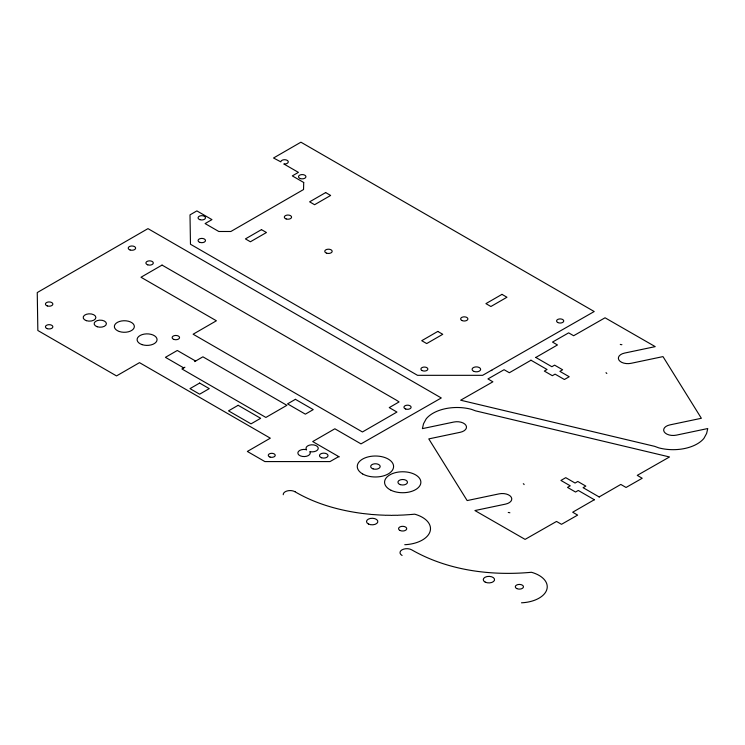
<?xml version="1.0" encoding="UTF-8"?>
<svg xmlns="http://www.w3.org/2000/svg" width="745" height="745" viewBox="0 0 745 745"><rect width="100%" height="100%" fill="white"/><g stroke="black" fill="none" stroke-linecap="round" stroke-linejoin="round"><path stroke-width="1.12" d="M184.918 367.201L181.901 368.943L265.89 417.442L286.89 405.317L202.901 356.818L194.622 361.604M531.008 360.235L509.338 372.742L504.086 369.706L487.947 378.926L492.892 381.812L460.634 400.214L654.604 446.329L658.71 447.838A34.047 19.659 0 0 0 703.951 438.33L706.623 433.432L707.75 428.543L676.33 435.145A9.443 5.448 0 0 1 664.223 431.886A9.443 5.448 0 0 1 669.867 424.901L701.362 418.28L662.994 356.604L631.043 363.318A9.443 5.448 0 0 1 618.937 360.058A9.443 5.448 0 0 1 624.58 353.074L655.237 346.63L605.052 317.789L573.631 335.734L568.649 332.857L552.511 342.076L557.456 344.963L535.823 357.451M594.324 499.727L572.691 512.215L577.636 515.102L561.497 524.312L556.524 521.444L525.095 539.389L474.91 510.549L505.566 504.104A9.443 5.448 0 0 0 511.21 497.12A9.443 5.448 0 0 0 499.103 493.861L467.152 500.575L428.785 438.898L460.28 432.277A9.443 5.448 0 0 0 465.923 425.293A9.443 5.448 0 0 0 453.826 422.033L422.396 428.636L423.523 423.747L426.196 418.848A34.047 19.659 0 0 1 471.436 409.34L475.543 410.849L669.513 456.964L637.254 475.366L642.199 478.253L626.061 487.472L620.808 484.436L599.138 496.943M338.733 456.601L330.007 461.583L264.894 461.583L247.34 451.451L270.323 438.181L139.501 362.647L116.518 375.918L37.846 330.501L37.25 292.562L147.976 228.631L441.282 397.97L361.008 443.89L334.85 428.785L312.704 441.571L339.236 456.89M410.728 514.544L414.714 514.18A27.844 16.073 0 0 1 430.014 531.651A27.844 16.073 0 0 1 404.749 544.707M410.001 514.599L403.818 515M403.092 515.037L397.606 515.242M396.88 515.261L391.758 515.317M391.023 515.317L385.528 515.233M384.802 515.214L379.326 514.991M378.59 514.944L372.053 514.488M371.327 514.423L363.048 513.538M362.331 513.445C338.817 510.353 315.433 503.778 294.89 491.691M283.249 494.727A6.863 3.967 0 0 1 287.086 490.974A6.863 3.967 0 0 1 294.573 491.523L294.629 491.532M535.692 357.386L551.868 366.717L554.597 365.143L562.624 369.781L559.895 371.355L569.217 376.737L564.403 379.512L555.081 374.13L552.352 375.704L544.325 371.075L547.054 369.501L530.878 360.161M491.355 370.339L491.858 370.628M599.269 497.017L583.093 487.677L585.821 486.103L577.794 481.475L575.066 483.049L565.744 477.666L560.929 480.441L570.251 485.824L567.522 487.398L575.55 492.035L578.278 490.461L594.454 499.793M195.59 361.036L177.301 350.476L165.427 357.33L183.717 367.9M402.086 555.463A6.845 3.949 0 0 1 401.937 549.875A6.845 3.949 0 0 1 411.622 549.791C447.587 570.465 490.61 576.025 531.446 572.281A27.844 16.073 0 0 1 546.755 589.751A27.844 16.073 0 0 1 521.491 602.807M294.675 491.504A5.532 3.194 0 0 1 294.946 491.653M508.239 512.504A2.244 1.294 0 0 1 509.878 512.802M523.297 483.719A2.244 1.294 0 0 1 524.098 484.604M606.849 373.459A2.244 1.294 0 0 1 606.058 372.575M621.907 344.674A2.244 1.294 0 0 1 620.268 344.376M303.709 182.478L303.541 189.537L230.857 231.49L218.806 231.49L205.099 223.575L211.962 219.617L196.876 210.9L190.003 214.867L190.469 244.239L417.517 375.322L482.63 375.322L594.212 311.531L300.915 142.193L273.527 158.005L280.837 161.861A3.716 2.142 0 0 1 284.553 159.719A3.716 2.142 0 0 1 288.268 161.861A3.716 2.142 0 0 1 284.553 164.002L283.808 163.947L298.41 172.374L292.31 175.894L303.709 182.478M162.047 265.09L140.991 277.252L216.395 320.778L193.123 334.216L362.433 431.97L396.945 412.05L389.244 407.608L399.069 401.937L396.526 400.251L162.047 265.09M261.476 229.637L245.422 238.903L250.394 241.771L266.449 232.514L261.476 229.637M325.667 192.573L309.622 201.839L314.595 204.717L330.64 195.451L325.667 192.573M199.632 383.07L190.003 388.629L199.632 394.189L209.261 388.629L199.632 383.07M238.149 405.299L228.519 410.858L251.028 423.858L260.657 418.299L238.149 405.299M295.411 399.329L287.551 403.874L305.366 414.155L313.226 409.62L295.411 399.329M437.781 331.432L421.735 340.698L426.708 343.566L442.754 334.3L437.781 331.432M501.972 294.368L485.926 303.634L490.899 306.502L506.954 297.236L501.972 294.368M306.53 449.747L305.655 449.533A6.193 3.576 0 0 0 297.879 452.681A6.193 3.576 0 0 0 304.593 456.555A6.193 3.576 0 0 0 310.032 452.066L309.79 451.6A6.128 3.539 0 0 0 318.208 448.788A6.128 3.539 0 0 0 311.326 444.821A6.128 3.539 0 0 0 306.465 449.682L306.53 449.747M362.591 473.913A18.159 10.486 0 0 0 392.969 469.21A18.159 10.486 0 0 0 370.731 456.368A18.159 10.486 0 0 0 362.591 473.913M373.049 468.875A4.768 2.747 0 0 0 380.192 466.5A4.768 2.747 0 0 0 373.049 464.116A4.768 2.747 0 0 0 373.049 468.875M400.326 484.632A4.768 2.747 0 0 0 407.478 482.248A4.768 2.747 0 0 0 400.326 479.864A4.768 2.747 0 0 0 400.326 484.632M391.097 490.303A18.159 10.486 0 0 0 420.608 484.026A18.159 10.486 0 0 0 396.433 472.414A18.159 10.486 0 0 0 391.097 490.303M516.723 588.559A4.088 2.356 0 0 0 523.4 587.209A4.088 2.356 0 0 0 518.036 584.546A4.088 2.356 0 0 0 516.723 588.559M485.209 582.124A5.671 3.278 0 0 0 494.475 580.253A5.671 3.278 0 0 0 487.025 576.556A5.671 3.278 0 0 0 485.209 582.124M399.981 530.459A4.088 2.356 0 0 0 406.658 529.108A4.088 2.356 0 0 0 401.294 526.445A4.088 2.356 0 0 0 399.981 530.459M368.468 524.024A5.671 3.278 0 0 0 377.743 522.152A5.671 3.278 0 0 0 370.284 518.455A5.671 3.278 0 0 0 368.468 524.024M405.736 409.033A3.585 2.067 0 0 0 411.119 407.236A3.585 2.067 0 0 0 405.736 405.448A3.585 2.067 0 0 0 405.736 409.033M321.598 457.756A4.284 2.477 0 0 0 328.024 455.614A4.284 2.477 0 0 0 321.598 453.472A4.284 2.477 0 0 0 321.598 457.756M270.007 457.067A3.483 2.012 0 0 0 275.231 455.325A3.483 2.012 0 0 0 270.007 453.584A3.483 2.012 0 0 0 270.007 457.067M47.289 328.666A3.716 2.142 0 0 0 52.867 326.804A3.716 2.142 0 0 0 47.289 324.95A3.716 2.142 0 0 0 47.289 328.666M47.289 305.934A3.716 2.142 0 0 0 52.867 304.072A3.716 2.142 0 0 0 47.289 302.219A3.716 2.142 0 0 0 47.289 305.934M147.743 264.838A3.716 2.142 0 0 0 153.312 262.985A3.716 2.142 0 0 0 147.743 261.132A3.716 2.142 0 0 0 147.743 264.838M130.077 249.975A3.716 2.142 0 0 0 135.646 248.122A3.716 2.142 0 0 0 130.077 246.269A3.716 2.142 0 0 0 130.077 249.975M86.355 320.657A6.351 3.669 0 0 0 95.882 317.482A6.351 3.669 0 0 0 86.355 314.306A6.351 3.669 0 0 0 86.355 320.657M97.204 326.738A6.128 3.539 0 0 0 106.395 323.675A6.128 3.539 0 0 0 97.204 320.611A6.128 3.539 0 0 0 97.204 326.738M119.358 331.516A9.992 5.774 0 0 0 134.351 326.515A9.992 5.774 0 0 0 119.358 321.514A9.992 5.774 0 0 0 119.358 331.516M142.081 344.628A9.992 5.774 0 0 0 157.065 339.627A9.992 5.774 0 0 0 142.081 334.635A9.992 5.774 0 0 0 142.081 344.628M173.985 339.441A3.716 2.142 0 0 0 179.554 337.587A3.716 2.142 0 0 0 173.985 335.734A3.716 2.142 0 0 0 173.985 339.441M326.608 253.179A3.716 2.142 0 0 0 332.177 251.326A3.716 2.142 0 0 0 326.608 249.473A3.716 2.142 0 0 0 326.608 253.179M300.365 178.576A3.716 2.142 0 0 0 305.934 176.723A3.716 2.142 0 0 0 300.365 174.861A3.716 2.142 0 0 0 300.365 178.576M199.921 219.673A3.716 2.142 0 0 0 205.49 217.81A3.716 2.142 0 0 0 199.921 215.957A3.716 2.142 0 0 0 199.921 219.673M199.921 242.395A3.716 2.142 0 0 0 205.49 240.542A3.716 2.142 0 0 0 199.921 238.689A3.716 2.142 0 0 0 199.921 242.395M421.912 370.479A3.483 2.012 0 0 0 427.742 369.576A3.483 2.012 0 0 0 423.467 367.117A3.483 2.012 0 0 0 421.912 370.479M474.22 371.494A4.284 2.477 0 0 0 480.646 369.352A4.284 2.477 0 0 0 474.22 367.211A4.284 2.477 0 0 0 474.22 371.494M557.614 322.436A3.585 2.067 0 0 0 563.62 321.514A3.585 2.067 0 0 0 559.225 318.972A3.585 2.067 0 0 0 557.614 322.436M286.136 218.946A3.632 2.095 0 0 0 291.584 217.13A3.632 2.095 0 0 0 286.136 215.314A3.632 2.095 0 0 0 286.136 218.946M461.695 320.406A3.632 2.095 0 0 0 467.767 319.465A3.632 2.095 0 0 0 463.325 316.895A3.632 2.095 0 0 0 461.695 320.406"/></g></svg>
